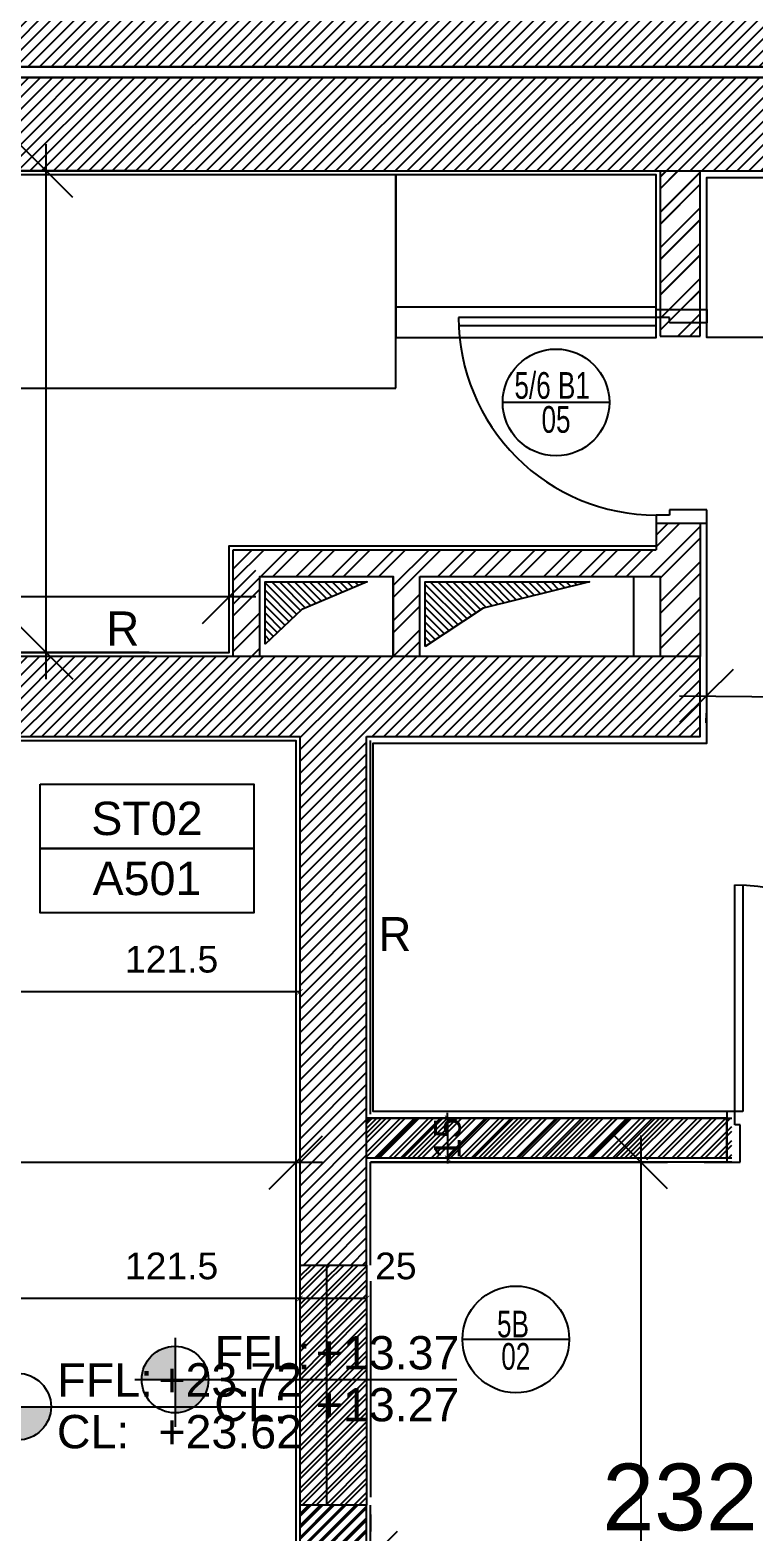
# Model space of a CAD drawing. Extents: x -0.9 to 45.6, y -8.7 to 61.5.
# Drawn here: x 31.43 to 34.15, y 17.05 to 22.68 of the extents above; entities that cross this region are included whole.
import ezdxf
from ezdxf.enums import TextEntityAlignment as Align

# ---------------------------------------------------------------- set-up
doc = ezdxf.new("R2010")
doc.units = 0
doc.header["$MEASUREMENT"] = 0
doc.header["$PDMODE"] = 35
doc.header["$PDSIZE"] = 0.3
doc.linetypes.add('AXIS_50$0$DASHDOT2', pattern=[0.5, 0.25, -0.125, 0, -0.125])
doc.linetypes.add('HIDDEN2', pattern=[0.1875, 0.125, -0.0625])
doc.layers.get('0').update_dxf_attribs({"linetype": 'CONTINUOUS'})
doc.layers.get('DEFPOINTS').update_dxf_attribs({"linetype": 'CONTINUOUS'})
for name, color, linetype in [('A-ANNO-DIM', 3, 'CONTINUOUS'), ('A-ANNO-DR-TAG', 7, 'CONTINUOUS'), ('A-ANNO-LEVL', 3, 'CONTINUOUS'), ('A-ANNO-STR-TAG', 7, 'CONTINUOUS'), ('A-AREAS', 6, 'CONTINUOUS'), ('A-closet', 252, 'CONTINUOUS'), ('a-dim', 3, 'CONTINUOUS'), ('A-DOORS', 1, 'CONTINUOUS'), ('A-HATCH-CONC', 8, 'CONTINUOUS'), ('A-HATCH-WALL', 8, 'CONTINUOUS'), ('a-kitchen', 95, 'CONTINUOUS'), ('A-PLASTER', 8, 'CONTINUOUS'), ('A-PORTE', 1, 'CONTINUOUS'), ('A-RADIATEUR HIDDEN', 4, 'HIDDEN2'), ('a-shaft', 251, 'CONTINUOUS'), ('A-TILES', 137, 'CONTINUOUS'), ('A-WALL', 4, 'CONTINUOUS'), ('AXIS_50$0$A-AXIS-50', 10, 'AXIS_50$0$DASHDOT2'), ('S-2ND-3RD-4-5-6TH$0$A-SHAFT 2-3-4-5-6', 8, 'CONTINUOUS'), ('S-2ND-3RD-4-5-6TH$0$A-STR 2-3-4-5-6', 2, 'CONTINUOUS')]:
    doc.layers.add(name, color=color, linetype=linetype)
doc.styles.add('A100-STEXT', font='arial.ttf', dxfattribs={"height": 0.25})
doc.styles.add('BLOCK', font='arial.ttf', dxfattribs={"width": 0.8, "height": 0.25})
doc.styles.add('STYLE1', font='arial.ttf')
doc.dimstyles.new('A100-DIM', dxfattribs={"dimtxt": 0.25, "dimasz": 0.2, "dimexe": 0.1, "dimexo": 0.3, "dimgap": 0.1, "dimtad": 1, "dimlfac": 100, "dimrnd": 0.5, "dimdsep": 46, "dimtxsty": 'A100-STEXT', "dimblk1": 'OBLIQUE', "dimblk2": 'OBLIQUE', "dimsah": 1, "dimcen": -0.05, "dimdle": 0.1, "dimclrd": 15, "dimclre": 15, "dimclrt": 256, "dimadec": 0, "dimazin": 0, "dimtfac": 0.28, "dimtix": 1, "dimtmove": 2, "dimatfit": 3, "dimldrblk": 'OBLIQUE', "dimfxl": 1, "dimtolj": 1, "dimarcsym": 0})
doc.dimstyles.new('A50-DIM', dxfattribs={"dimtxt": 0.1, "dimasz": 0.02, "dimexe": 0.05, "dimexo": 0.01, "dimgap": 0.05, "dimtad": 0, "dimdec": 1, "dimlfac": 100, "dimrnd": 0.5, "dimdsep": 46, "dimtxsty": 'STYLE1', "dimblk": 'ARCHTICK', "dimcen": 0.05, "dimdle": 1e-05, "dimse1": 1, "dimse2": 1, "dimclrd": 146, "dimclre": 256, "dimclrt": 256, "dimadec": 0, "dimazin": 0, "dimtfac": 1.4, "dimtdec": 1, "dimtix": 1, "dimtmove": 2, "dimatfit": 3, "dimldrblk": 'ARCHTICK', "dimfxl": 1, "dimtolj": 1, "dimarcsym": 0})
doc.dimstyles.new('dim-law', dxfattribs={"dimtxt": 0.25, "dimasz": 0.2, "dimexe": 0.1, "dimexo": 0.3, "dimgap": 0.1, "dimtad": 1, "dimlfac": 100, "dimdsep": 46, "dimtxsty": 'A100-STEXT', "dimblk1": 'OBLIQUE', "dimblk2": 'OBLIQUE', "dimsah": 1, "dimcen": -0.05, "dimdle": 0.1, "dimclrd": 15, "dimclre": 15, "dimclrt": 256, "dimadec": 0, "dimazin": 0, "dimtfac": 0.28, "dimtix": 1, "dimtmove": 2, "dimatfit": 3, "dimldrblk": 'OBLIQUE', "dimfxl": 0.1, "dimtolj": 1, "dimarcsym": 0})
pattern_1 = [(315, (9e-11, -5e-11), (0.014142136, 0.014142136), [])]
pattern_2 = [(45, (-320.71739, 136.79094), (-0.0265165043, 0.0265165043), []), (45, (-320.699712, 136.79094), (-0.0265165043, 0.0265165043), [])]
pattern_3 = [(45, (-320.71739, 136.79094), (-0.022097087, 0.022097087), [])]
pattern_4 = [(45, (-83.039656, -27.683513), (-0.026516504, 0.026516504), []), (45, (-83.021978, -27.683513), (-0.026516504, 0.026516504), [])]
pattern_5 = [(45, (-83.039656, -27.683513), (-0.026516504, 0.026516504), []), (45, (-83.021978, -27.683513), (-0.026516504, 0.026516504), [])]
pattern_6 = [(45, (-139.766827, -8.86163), (-0.022097087, 0.022097087), [])]

# ---------------------------------------------------------------- blocks, each defined once
blk = doc.blocks.new('P90E19D')
at = {"layer": 'A-PORTE'}
for p, q in [((0, 0), (0.05, 0)), ((0, -0.19), (0, 0)), ((0.05, 0), (0.05, -0.14)), ((0.9, 0), (0.85, 0)), ((0.85, 0), (0.85, -0.14)), ((0.9, -0.19), (0.9, 0)), ((0.03, -0.14), (0.03, -0.19)), ((0.05, -0.14), (0.03, -0.14)), ((0.85, -0.14), (0.87, -0.14)), ((0.87, -0.14), (0.87, -0.19)), ((0.03, -0.19), (0, -0.19)), ((0.06, -0.19), (0.02, -0.19)), ((0.03, -0.19), (0.03, -1.0399)), ((0.06, -1.0391), (0.06, -0.19)), ((0.87, -0.19), (0.9, -0.19))]:
    blk.add_line(p, q, dxfattribs=at)
blk.add_arc((0.02, -0.19), 0.85, 270.6741, 360, dxfattribs=at)
blk = doc.blocks.new('_ArchTick')
at = {"color": 0, "linetype": 'ByBlock', "const_width": 0.15}
blk.add_lwpolyline([(-0.5, -0.5), (0.5, 0.5)], dxfattribs=at)
blk = doc.blocks.new('*D372')
at = {"layer": 'A-ANNO-DIM', "color": 146, "lineweight": -2}
blk.add_line((32.6934, 17.9252), (32.4434, 17.9252), dxfattribs=at)
at = {"layer": 'DEFPOINTS', "color": 0}
for p in [(32.6934, 18.2501), (32.4434, 18.045), (32.4434, 17.9252)]:
    blk.add_point(p, dxfattribs=at)
at = {"layer": 'A-ANNO-DIM', "color": 146, "lineweight": -2, "xscale": 0.02, "yscale": 0.02, "zscale": 0.02, "rotation": 180}
blk.add_blockref('_ArchTick', (32.4434, 17.9252), dxfattribs=at)
at = {"layer": 'A-ANNO-DIM', "color": 146, "lineweight": -2, "xscale": 0.02, "yscale": 0.02, "zscale": 0.02}
blk.add_blockref('_ArchTick', (32.6934, 17.9252), dxfattribs=at)
at = {"layer": 'A-ANNO-DIM', "insert": (32.803, 18.0461), "char_height": 0.1, "attachment_point": 5, "style": 'STYLE1'}
blk.add_mtext('\\A1;25', dxfattribs=at)
blk = doc.blocks.new('DRTAG')
blk.add_line((0.004, 0), (-0.004, 0))
blk.add_circle((0, 0), 0.004)
at = {"color": 7, "style": 'BLOCK', "width": 0.7}
blk.add_attdef('D', text='', height=0.002, dxfattribs=at).set_placement((-0.00001, 0.00127), align=Align.MIDDLE_RIGHT)
blk.add_attdef('TP', text='', height=0.002, dxfattribs=at).set_placement((-0.00004, 0.00127), align=Align.MIDDLE_LEFT)
blk.add_attdef('D-NO', text='', height=0.002, dxfattribs=at).set_placement((0, -0.00127), align=Align.MIDDLE)
blk = doc.blocks.new('ST_TAG')
at = {"color": 7}
for points in [[(-0.008, 0.00482), (0.008, 0.00482), (0.008, 0), (-0.008, 0)], [(-0.008, 0), (0.008, 0), (0.008, -0.00482), (-0.008, -0.00482)]]:
    blk.add_lwpolyline(points, close=True, dxfattribs=at)
at = {"color": 7, "style": 'BLOCK'}
blk.add_attdef('ST', text='', height=0.0025, dxfattribs=at).set_placement((0, 0.00225), align=Align.MIDDLE)
blk.add_attdef('DWG', text='', height=0.0025, rotation=360, dxfattribs=at).set_placement((0, -0.00225), align=Align.MIDDLE)
blk = doc.blocks.new('P80E19D')
at = {"layer": 'A-PORTE'}
for p, q in [((0, -0.19), (0, 0)), ((0, 0), (0.05, 0)), ((0.05, 0), (0.05, -0.14)), ((0.75, 0), (0.75, -0.14)), ((0.8, 0), (0.75, 0)), ((0.8, -0.19), (0.8, 0)), ((0.05, -0.14), (0.03, -0.14)), ((0.03, -0.14), (0.03, -0.19)), ((0.75, -0.14), (0.77, -0.14)), ((0.77, -0.14), (0.77, -0.19)), ((0.03, -0.19), (0, -0.19)), ((0.06, -0.19), (0.02, -0.19)), ((0.03, -0.19), (0.03, -0.93)), ((0.06, -0.93), (0.06, -0.19)), ((0.77, -0.19), (0.8, -0.19))]:
    blk.add_line(p, q, dxfattribs=at)
blk.add_arc((0.03, -0.19), 0.74, 270, 0, dxfattribs=at)
blk = doc.blocks.new('*D425')
at = {"layer": 'A-ANNO-DIM', "color": 146, "lineweight": -2}
blk.add_line((32.4434, 19.0743), (31.2259, 19.0743), dxfattribs=at)
at = {"layer": 'DEFPOINTS', "color": 0}
for p in [(32.4434, 19.4093), (31.2259, 19.1911), (31.2259, 19.0743)]:
    blk.add_point(p, dxfattribs=at)
at = {"layer": 'A-ANNO-DIM', "color": 146, "lineweight": -2, "xscale": 0.02, "yscale": 0.02, "zscale": 0.02, "rotation": 180}
blk.add_blockref('_ArchTick', (31.2259, 19.0743), dxfattribs=at)
at = {"layer": 'A-ANNO-DIM', "color": 146, "lineweight": -2, "xscale": 0.02, "yscale": 0.02, "zscale": 0.02}
blk.add_blockref('_ArchTick', (32.4434, 19.0743), dxfattribs=at)
at = {"layer": 'A-ANNO-DIM', "insert": (31.9624, 19.1953), "char_height": 0.1, "attachment_point": 5, "style": 'STYLE1'}
blk.add_mtext('\\A1;121.5', dxfattribs=at)
blk = doc.blocks.new('*D426')
at = {"layer": 'A-ANNO-DIM', "color": 146, "lineweight": -2}
blk.add_line((32.4434, 17.9251), (31.2259, 17.9251), dxfattribs=at)
at = {"layer": 'DEFPOINTS', "color": 0}
for p in [(32.4434, 18.2601), (31.2259, 18.0418), (31.2259, 17.9251)]:
    blk.add_point(p, dxfattribs=at)
at = {"layer": 'A-ANNO-DIM', "color": 146, "lineweight": -2, "xscale": 0.02, "yscale": 0.02, "zscale": 0.02, "rotation": 180}
blk.add_blockref('_ArchTick', (31.2259, 17.9251), dxfattribs=at)
at = {"layer": 'A-ANNO-DIM', "color": 146, "lineweight": -2, "xscale": 0.02, "yscale": 0.02, "zscale": 0.02}
blk.add_blockref('_ArchTick', (32.4434, 17.9251), dxfattribs=at)
at = {"layer": 'A-ANNO-DIM', "insert": (31.9624, 18.0461), "char_height": 0.1, "attachment_point": 5, "style": 'STYLE1'}
blk.add_mtext('\\A1;121.5', dxfattribs=at)
blk = doc.blocks.new('*D446')
at = {"layer": 'A-ANNO-DIM', "color": 146, "lineweight": -2}
for p, q in [((32.9968, 18.6), (32.9968, 18.62)), ((32.9968, 18.6), (32.9968, 18.45)), ((32.9968, 18.45), (32.9968, 18.43))]:
    blk.add_line(p, q, dxfattribs=at)
at = {"layer": 'DEFPOINTS', "color": 0}
for p in [(32.6934, 18.6), (32.6934, 18.45), (32.9968, 18.45)]:
    blk.add_point(p, dxfattribs=at)
at = {"layer": 'A-ANNO-DIM', "color": 146, "lineweight": -2, "xscale": 0.02, "yscale": 0.02, "zscale": 0.02}
for p, rotation in [((32.9968, 18.6), 270), ((32.9968, 18.45), 90)]:
    blk.add_blockref('_ArchTick', p, dxfattribs=dict(at, rotation=rotation))
at = {"layer": 'A-ANNO-DIM', "insert": (32.9968, 18.525), "char_height": 0.1, "attachment_point": 5, "rotation": 90, "style": 'STYLE1'}
blk.add_mtext('\\A1;15', dxfattribs=at)
blk = doc.blocks.new('LVTAG_P')
for p, q in [((0, 0.00314), (0, -0.00353)), ((-0.00301, 0), (0.02113, 0))]:
    blk.add_line(p, q)
at = {"const_width": 0.0025}
for points in [[(0, 0.00125, 0.414214), (-0.00125, 0, 1)], [(0, -0.00125, 0.414214), (0.00125, 0, 1)]]:
    blk.add_lwpolyline(points, format="xyb", dxfattribs=at)
blk.add_circle((0, 0), 0.0025)
at = {"style": 'BLOCK'}
for s, p in [('FFL:', (0.00297, 0.00076)), ('CL:', (0.00294, -0.00312))]:
    blk.add_text(s, height=0.0025, dxfattribs=at).set_placement(p)
for p in [(0.01054, 0.00076), (0.01054, -0.00313)]:
    blk.add_attdef('+00.00', p, '', height=0.0025, dxfattribs=at)
blk = doc.blocks.new('_OBLIQUE')
at = {"color": 0, "linetype": 'ByBlock'}
blk.add_line((-0.5, -0.5), (0.5, 0.5), dxfattribs=at)
blk = doc.blocks.new('*D434')
at = {"layer": 'a-dim', "color": 15, "lineweight": -2}
for p, q in [((27.7834, 18.7325), (27.7834, 18.3343)), ((32.4284, 18.7325), (32.4284, 18.3343)), ((32.5284, 18.4343), (27.6834, 18.4343))]:
    blk.add_line(p, q, dxfattribs=at)
at = {"layer": 'DEFPOINTS', "color": 0}
for p in [(27.7834, 19.0325), (32.4284, 19.0325), (27.7834, 18.4343)]:
    blk.add_point(p, dxfattribs=at)
at = {"layer": 'a-dim', "color": 15, "lineweight": -2, "xscale": 0.2, "yscale": 0.2, "zscale": 0.2}
for p, rotation in [((27.7834, 18.4343), 180.0000022522661), ((32.4284, 18.4343), 2.252266053659469e-06)]:
    blk.add_blockref('_OBLIQUE', p, dxfattribs=dict(at, rotation=rotation))
at = {"layer": 'a-dim', "insert": (30.1059, 18.6619), "char_height": 0.25, "attachment_point": 5, "rotation": 0, "style": 'A100-STEXT'}
blk.add_mtext('\\A1;464.5', dxfattribs=at)
blk = doc.blocks.new('*D437')
at = {"layer": 'a-dim', "color": 15, "lineweight": -2}
for p, q in [((27.7834, 18.7325), (27.7834, 18.3343)), ((32.4284, 18.7325), (32.4284, 18.3343)), ((32.5284, 18.4343), (27.6834, 18.4343))]:
    blk.add_line(p, q, dxfattribs=at)
at = {"layer": 'DEFPOINTS', "color": 0}
for p in [(27.7834, 19.0325), (32.4284, 19.0325), (27.7834, 18.4343)]:
    blk.add_point(p, dxfattribs=at)
at = {"layer": 'a-dim', "color": 15, "lineweight": -2, "xscale": 0.2, "yscale": 0.2, "zscale": 0.2}
for p, rotation in [((27.7834, 18.4343), 180.0000022522661), ((32.4284, 18.4343), 2.252266053659469e-06)]:
    blk.add_blockref('_OBLIQUE', p, dxfattribs=dict(at, rotation=rotation))
at = {"layer": 'a-dim', "insert": (30.1059, 18.6619), "char_height": 0.25, "attachment_point": 5, "rotation": 0, "style": 'A100-STEXT'}
blk.add_mtext('\\A1;464.5', dxfattribs=at)
blk = doc.blocks.new('*D459')
at = {"layer": 'a-dim', "color": 15, "lineweight": -2}
for p, q in [((33.8664, 20.1826), (39.0514, 20.1384)), ((33.9658, 20.1175), (33.9655, 20.0818)), ((38.9508, 20.075), (38.9505, 20.0393))]:
    blk.add_line(p, q, dxfattribs=at)
at = {"layer": 'DEFPOINTS', "color": 0}
for p in [(33.9684, 20.4175), (38.9534, 20.375), (38.9514, 20.1393)]:
    blk.add_point(p, dxfattribs=at)
at = {"layer": 'a-dim', "color": 15, "lineweight": -2, "xscale": 0.2, "yscale": 0.2, "zscale": 0.2}
for p, rotation in [((33.9664, 20.1818), 179.5115322715664), ((38.9514, 20.1393), 359.5115322715665)]:
    blk.add_blockref('_OBLIQUE', p, dxfattribs=dict(at, rotation=rotation))
at = {"layer": 'a-dim', "insert": (36.4608, 20.3882), "char_height": 0.25, "attachment_point": 5, "rotation": 359.5115, "style": 'A100-STEXT'}
blk.add_mtext('\\A1;498.52', dxfattribs=at)
blk = doc.blocks.new('*D460')
at = {"layer": 'a-dim', "color": 15, "lineweight": -2}
for p, q in [((33.7211, 18.535), (33.7211, 12.185)), ((33.0084, 18.435), (33.8211, 18.435)), ((33.0084, 12.285), (33.8211, 12.285))]:
    blk.add_line(p, q, dxfattribs=at)
at = {"layer": 'DEFPOINTS', "color": 0}
for p in [(32.7084, 18.435), (32.7084, 12.285), (33.7211, 12.285)]:
    blk.add_point(p, dxfattribs=at)
at = {"layer": 'a-dim', "color": 15, "lineweight": -2, "xscale": 0.2, "yscale": 0.2, "zscale": 0.2}
for p, rotation in [((33.7211, 18.435), 90), ((33.7211, 12.285), 270)]:
    blk.add_blockref('_OBLIQUE', p, dxfattribs=dict(at, rotation=rotation))
at = {"layer": 'a-dim', "insert": (33.4934, 15.36), "char_height": 0.25, "attachment_point": 5, "rotation": 90, "style": 'A100-STEXT'}
blk.add_mtext('\\A1;615', dxfattribs=at)
blk = doc.blocks.new('*D461')
at = {"layer": 'a-dim', "color": 15, "lineweight": -2}
for p, q in [((32.7084, 17.115), (32.7084, 17.0515)), ((35.0284, 17.115), (35.0284, 17.0515)), ((35.1284, 16.9515), (32.6084, 16.9515))]:
    blk.add_line(p, q, dxfattribs=at)
at = {"layer": 'DEFPOINTS', "color": 0}
for p in [(32.7084, 16.9515), (32.7084, 16.815), (35.0284, 16.815)]:
    blk.add_point(p, dxfattribs=at)
at = {"layer": 'a-dim', "color": 15, "lineweight": -2, "xscale": 0.2, "yscale": 0.2, "zscale": 0.2}
for p, rotation in [((32.7084, 16.9515), 179.9999999989713), ((35.0284, 16.9515), 359.9999999989714)]:
    blk.add_blockref('_OBLIQUE', p, dxfattribs=dict(at, rotation=rotation))
at = {"layer": 'a-dim', "insert": (33.8684, 17.1793), "char_height": 0.25, "attachment_point": 5, "rotation": 360, "style": 'A100-STEXT'}
blk.add_mtext('\\A1;232', dxfattribs=at)
blk = doc.blocks.new('*D462')
at = {"layer": 'a-dim', "color": 15, "lineweight": -2}
for p, q in [((32.2784, 20.5532), (28.5384, 20.5532)), ((28.6384, 20.445), (28.6384, 20.4532)), ((32.1784, 20.445), (32.1784, 20.4532))]:
    blk.add_line(p, q, dxfattribs=at)
at = {"layer": 'DEFPOINTS', "color": 0}
for p in [(28.6384, 20.745), (32.1784, 20.745), (28.6384, 20.5532)]:
    blk.add_point(p, dxfattribs=at)
at = {"layer": 'a-dim', "color": 15, "lineweight": -2, "xscale": 0.2, "yscale": 0.2, "zscale": 0.2}
for p, rotation in [((28.6384, 20.5532), 179.9999999978344), ((32.1784, 20.5532), 359.9999999978344)]:
    blk.add_blockref('_OBLIQUE', p, dxfattribs=dict(at, rotation=rotation))
at = {"layer": 'a-dim', "insert": (30.4084, 20.7809), "char_height": 0.25, "attachment_point": 5, "rotation": 360, "style": 'A100-STEXT'}
blk.add_mtext('\\A1;354', dxfattribs=at)
blk = doc.blocks.new('*D463')
at = {"layer": 'a-dim', "color": 15, "lineweight": -2}
for p, q in [((31.4925, 20.245), (31.4925, 22.25)), ((31.8784, 22.15), (31.3925, 22.15)), ((31.8784, 20.345), (31.3925, 20.345))]:
    blk.add_line(p, q, dxfattribs=at)
at = {"layer": 'DEFPOINTS', "color": 0}
for p in [(31.4925, 22.15), (32.1784, 22.15), (32.1784, 20.345)]:
    blk.add_point(p, dxfattribs=at)
at = {"layer": 'a-dim', "color": 15, "lineweight": -2, "xscale": 0.2, "yscale": 0.2, "zscale": 0.2}
for p, rotation in [((31.4925, 22.15), 90), ((31.4925, 20.345), 270)]:
    blk.add_blockref('_OBLIQUE', p, dxfattribs=dict(at, rotation=rotation))
at = {"layer": 'a-dim', "insert": (31.2649, 21.2475), "char_height": 0.25, "attachment_point": 5, "rotation": 90, "style": 'A100-STEXT'}
blk.add_mtext('\\A1;180.5', dxfattribs=at)

msp = doc.modelspace()

# ---------------------------------------------------------------- hatches: boundary and pattern name
at = {"layer": 'A-HATCH-CONC'}
h = msp.add_hatch(dxfattribs=at)
h.set_pattern_fill('ANSI31', color=256, scale=0.25, style=0)
h.paths.add_polyline_path([(41.83837, 22.94), (26.70837, 22.94), (26.70837, 22.61), (28.46837, 22.61), (28.46837, 22.54), (41.83837, 22.54)])
h = msp.add_hatch(dxfattribs=at)
h.set_pattern_fill('ANSI31', color=256, scale=0.25, style=0)
h.paths.add_polyline_path([(41.83837, 22.94), (26.70837, 22.94), (26.70837, 22.61), (28.46837, 22.61), (28.46837, 22.54), (41.83837, 22.54)])
h = msp.add_hatch(dxfattribs=at)
h.set_pattern_fill('ANSI31', color=256, scale=0.25, style=0)
h.paths.add_polyline_path([(41.83837, 22.5), (28.46837, 22.5), (28.46837, 22.15), (41.83837, 22.15)])
h = msp.add_hatch(dxfattribs=at)
h.set_pattern_fill('ANSI31', color=256, scale=0.25, style=0)
h.paths.add_polyline_path([(41.83837, 22.5), (28.46837, 22.5), (28.46837, 22.15), (41.83837, 22.15)])
h = msp.add_hatch(dxfattribs=at)
h.set_pattern_fill('ANSI31', color=256, scale=0.25, style=0)
h.paths.add_polyline_path([(33.94337, 20.33), (33.69337, 20.33), (33.69337, 20.33), (32.89337, 20.33), (32.79337, 20.33), (32.79337, 20.33), (32.29337, 20.33), (28.46837, 20.33), (28.46837, 20.15658), (33.94337, 20.15658)])
h = msp.add_hatch(dxfattribs=at)
h.set_pattern_fill('ANSI31', color=256, scale=0.25, angle=-720, style=0)
h.set_pattern_definition(pattern_6)
h.paths.add_polyline_path([(32.39337, 16.85), (32.39337, 16.65), (32.69337, 16.65), (32.69337, 17.15), (32.44337, 17.15), (32.44337, 17.05), (32.44337, 16.85)])
h.paths.add_polyline_path([(31.34337, 16.65), (31.34337, 17.05), (27.76837, 17.05), (27.76837, 20.15658), (27.36837, 20.15658), (27.36837, 3.57), (27.76837, 3.57), (27.76837, 12.85), (29.61837, 12.85), (29.91837, 12.85), (29.91837, 13.5), (29.66837, 13.5), (29.66837, 13.1), (29.36837, 13.1), (29.36837, 13.15), (27.76837, 13.15), (27.76837, 16.65), (29.36837, 16.65), (29.36837, 16.7), (29.66837, 16.7), (29.66837, 16.3), (29.91837, 16.3), (29.91837, 16.65)])
h = msp.add_hatch(dxfattribs=at)
h.set_pattern_fill('ANSI31', color=256, scale=0.25, angle=-720, style=0)
h.set_pattern_definition(pattern_6)
h.paths.add_polyline_path([(32.39337, 16.85), (32.39337, 16.65), (32.69337, 16.65), (32.69337, 17.15), (32.44337, 17.15), (32.44337, 17.05), (32.44337, 16.85)])
h.paths.add_polyline_path([(31.34337, 16.65), (31.34337, 17.05), (27.76837, 17.05), (27.76837, 20.15658), (27.36837, 20.15658), (27.36837, 3.57), (27.76837, 3.57), (27.76837, 12.85), (29.61837, 12.85), (29.91837, 12.85), (29.91837, 13.5), (29.66837, 13.5), (29.66837, 13.1), (29.36837, 13.1), (29.36837, 13.15), (27.76837, 13.15), (27.76837, 16.65), (29.36837, 16.65), (29.36837, 16.7), (29.66837, 16.7), (29.66837, 16.3), (29.91837, 16.3), (29.91837, 16.65)])
h = msp.add_hatch(dxfattribs=at)
h.set_pattern_fill('ANSI31', color=256, scale=0.25, style=0)
h.paths.add_polyline_path([(32.69337, 20.03), (33.94337, 20.03), (33.94337, 20.15658), (28.46837, 20.15658), (28.46837, 20.03), (32.44337, 20.03), (32.44337, 18.05), (32.69337, 18.05)])
h = msp.add_hatch(dxfattribs=at)
h.set_pattern_fill('ANSI31', color=256, scale=0.25, style=0)
h.paths.add_polyline_path([(32.69337, 20.03), (33.94337, 20.03), (33.94337, 20.15658), (28.46837, 20.15658), (28.46837, 20.03), (32.44337, 20.03), (32.44337, 18.05), (32.69337, 18.05)])
h = msp.add_hatch(dxfattribs=at)
h.set_pattern_fill('ANSI31', color=256, scale=0.25, style=0)
h.paths.add_polyline_path([(32.69337, 20.03), (33.94337, 20.03), (33.94337, 20.15658), (28.46837, 20.15658), (28.46837, 20.03), (32.44337, 20.03), (32.44337, 18.05), (32.69337, 18.05)])
h = msp.add_hatch(dxfattribs=at)
h.set_pattern_fill('ANSI31', color=256, scale=0.25, style=0)
h.paths.add_polyline_path([(32.69337, 20.03), (33.94337, 20.03), (33.94337, 20.15658), (28.46837, 20.15658), (28.46837, 20.03), (32.44337, 20.03), (32.44337, 18.05), (32.69337, 18.05)])
h = msp.add_hatch(dxfattribs=at)
h.set_pattern_fill('ANSI31', color=256, scale=0.25, style=0)
h.paths.add_polyline_path([(32.69337, 20.03), (33.94337, 20.03), (33.94337, 20.15658), (28.46837, 20.15658), (28.46837, 20.03), (32.44337, 20.03), (32.44337, 18.05), (32.69337, 18.05)])
h = msp.add_hatch(dxfattribs=at)
h.set_pattern_fill('ANSI31', color=256, scale=0.25, style=0)
h.set_pattern_definition(pattern_3)
h.paths.add_polyline_path([(32.44337, 16.85), (32.39337, 16.85), (32.39337, 16.65), (32.69337, 16.65), (32.69337, 17.15), (32.44337, 17.15), (32.44337, 17.05)])
h = msp.add_hatch(dxfattribs=at)
h.set_pattern_fill('ANSI31', color=256, scale=0.25, style=0)
h.set_pattern_definition(pattern_3)
h.paths.add_polyline_path([(32.44337, 16.85), (32.39337, 16.85), (32.39337, 16.65), (32.69337, 16.65), (32.69337, 17.15), (32.44337, 17.15), (32.44337, 17.05)])
at = {"layer": 'A-HATCH-WALL'}
h = msp.add_hatch(dxfattribs=at)
h.set_pattern_fill('ANSI32', color=256, scale=0.25, style=0)
h.set_pattern_definition([(45, (-4e-09, 0.000785), (-0.06629126, 0.06629126), []), (45, (0.04419, 0.000785), (-0.06629126, 0.06629126), [])])
h.paths.add_polyline_path([(33.94337, 22.15078), (33.79337, 22.15078), (33.79337, 21.53078), (33.94337, 21.53078)])
h = msp.add_hatch(dxfattribs=at)
h.set_pattern_fill('ANSI32', color=256, scale=0.25, style=0)
h.paths.add_polyline_path([(33.79337, 21.63), (33.94337, 21.63), (33.94337, 22.15), (33.79337, 22.15)])
h = msp.add_hatch(dxfattribs=at)
h.set_pattern_fill('ANSI32', color=256, scale=0.1, style=0)
h.set_pattern_definition(pattern_2)
h.paths.add_polyline_path([(32.69794, 18.6), (32.69337, 18.59543), (32.69337, 18.45), (33.94337, 18.45), (33.94337, 18.45), (34.06278, 18.45), (34.06278, 18.6)])
h = msp.add_hatch(dxfattribs=at)
h.set_pattern_fill('ANSI32', color=256, scale=0.1, style=0)
h.set_pattern_definition(pattern_2)
h.paths.add_polyline_path([(32.69794, 18.6), (32.69337, 18.59543), (32.69337, 18.45), (33.94337, 18.45), (33.94337, 18.45), (34.06278, 18.45), (34.06278, 18.6)])
h = msp.add_hatch(dxfattribs=at)
h.set_pattern_fill('ANSI32', color=256, scale=0.1, style=0)
h.set_pattern_definition(pattern_4)
h.paths.add_polyline_path([(32.44337, 17.15), (32.54337, 17.15), (32.54337, 18.05), (32.44337, 18.05)])
h = msp.add_hatch(dxfattribs=at)
h.set_pattern_fill('ANSI32', color=256, scale=0.1, style=0)
h.set_pattern_definition(pattern_4)
h.paths.add_polyline_path([(32.44337, 17.15), (32.54337, 17.15), (32.54337, 18.05), (32.44337, 18.05)])
h = msp.add_hatch(dxfattribs=at)
h.set_pattern_fill('ANSI32', color=256, scale=0.1, style=0)
h.set_pattern_definition(pattern_5)
h.paths.add_polyline_path([(32.69337, 18.05), (32.54337, 18.05), (32.54337, 17.15), (32.69337, 17.15)])
h = msp.add_hatch(dxfattribs=at)
h.set_pattern_fill('ANSI32', color=256, scale=0.1, style=0)
h.set_pattern_definition(pattern_5)
h.paths.add_polyline_path([(32.69337, 18.05), (32.54337, 18.05), (32.54337, 17.15), (32.69337, 17.15)])
at = {"layer": 'a-shaft'}
h = msp.add_hatch(dxfattribs=at)
h.set_pattern_fill('_USER', color=256, scale=0.02, angle=315, style=0, pattern_type=0)
h.set_pattern_definition(pattern_1)
h.paths.add_polyline_path([(32.69534, 20.61), (32.31337, 20.61), (32.31337, 20.37632), (32.45094, 20.50595)])
h = msp.add_hatch(dxfattribs=at)
h.set_pattern_fill('_USER', color=256, scale=0.02, angle=315, style=0, pattern_type=0)
h.set_pattern_definition(pattern_1)
h.paths.add_polyline_path([(33.52885, 20.61), (32.91337, 20.61), (32.91337, 20.3673), (33.13076, 20.51175)])

# ---------------------------------------------------------------- linework, layer by layer
at = {"layer": 'A-AREAS'}
msp.add_line((28.39837, 22.5), (41.90837, 22.5), dxfattribs=at)
msp.add_lwpolyline([(41.90837, 22.91), (41.90837, 22.54), (26.63837, 22.54), (26.63837, 23.51)], dxfattribs=at)
at = {"layer": 'A-closet'}
for points in [[(32.80337, 21.525), (33.77837, 21.525), (33.77837, 22.135), (32.80337, 22.135)], [(32.80337, 21.64029), (33.77837, 21.64029), (33.77837, 22.135), (32.80337, 22.135)]]:
    msp.add_lwpolyline(points, close=True, dxfattribs=at)
at = {"layer": 'A-HATCH-CONC'}
for p, q in [((32.44337, 17.10799), (32.48538, 17.15)), ((32.44337, 17.0638), (32.52957, 17.15)), ((32.44337, 17.10799), (32.48538, 17.15)), ((32.44337, 17.0638), (32.52957, 17.15)), ((32.44337, 17.10799), (32.48538, 17.15)), ((32.44337, 17.0638), (32.52957, 17.15)), ((32.25054, 16.65), (32.69337, 17.09282))]:
    msp.add_line(p, q, dxfattribs=at)
at = {"layer": 'A-HATCH-WALL'}
for p, q in [((33.77837, 20.78528), (33.82309, 20.83)), ((33.77837, 20.74109), (33.86728, 20.83)), ((33.75567, 20.63), (33.94337, 20.8177)), ((33.79337, 20.6235), (33.94337, 20.7735)), ((32.19337, 20.65869), (32.26468, 20.73)), ((32.19337, 20.61449), (32.30887, 20.73)), ((32.29726, 20.63), (32.39726, 20.73)), ((32.34146, 20.63), (32.44146, 20.73)), ((32.42984, 20.63), (32.52984, 20.73)), ((32.47404, 20.63), (32.57404, 20.73)), ((32.56243, 20.63), (32.66243, 20.73)), ((32.60662, 20.63), (32.70662, 20.73)), ((32.69501, 20.63), (32.79501, 20.73)), ((32.7392, 20.63), (32.8392, 20.73)), ((32.79337, 20.59578), (32.92759, 20.73)), ((32.79337, 20.55158), (32.97179, 20.73)), ((32.96017, 20.63), (33.06017, 20.73)), ((33.00437, 20.63), (33.10437, 20.73)), ((33.09276, 20.63), (33.19276, 20.73)), ((33.13695, 20.63), (33.23695, 20.73)), ((33.22534, 20.63), (33.32534, 20.73)), ((33.26953, 20.63), (33.36953, 20.73)), ((33.35792, 20.63), (33.45792, 20.73)), ((33.40212, 20.63), (33.50212, 20.73)), ((33.4905, 20.63), (33.5905, 20.73)), ((33.5347, 20.63), (33.6347, 20.73)), ((33.62309, 20.63), (33.72309, 20.73)), ((33.66728, 20.63), (33.76728, 20.73)), ((33.79337, 20.53512), (33.94337, 20.68512)), ((32.19337, 20.52611), (32.29337, 20.62611)), ((33.79337, 20.49092), (33.94337, 20.64092)), ((32.19337, 20.48191), (32.29337, 20.58191)), ((32.79337, 20.46319), (32.89337, 20.56319)), ((33.79337, 20.40253), (33.94337, 20.55253)), ((32.19337, 20.39352), (32.29337, 20.49352)), ((32.79337, 20.419), (32.89337, 20.519)), ((33.79337, 20.35834), (33.94337, 20.50834)), ((32.19337, 20.34933), (32.29337, 20.44933)), ((32.79337, 20.33061), (32.89337, 20.43061)), ((32.83695, 20.33), (32.89337, 20.38642)), ((33.85342, 20.33), (33.94337, 20.41995)), ((33.89761, 20.33), (33.94337, 20.37576)), ((32.26243, 20.33), (32.29337, 20.36094)), ((32.69337, 18.45589), (32.83747, 18.6)), ((32.69337, 18.58848), (32.70489, 18.6)), ((32.69337, 18.54428), (32.74909, 18.6)), ((32.69337, 18.59543), (32.69794, 18.6)), ((32.69337, 18.59543), (32.69794, 18.6)), ((32.73167, 18.45), (32.88167, 18.6)), ((32.82006, 18.45), (32.97006, 18.6)), ((32.86425, 18.45), (33.01425, 18.6)), ((32.95264, 18.45), (33.10264, 18.6)), ((32.99683, 18.45), (33.14683, 18.6)), ((33.08522, 18.45), (33.23522, 18.6)), ((33.12942, 18.45), (33.27942, 18.6)), ((33.2178, 18.45), (33.3678, 18.6)), ((33.262, 18.45), (33.412, 18.6)), ((33.35039, 18.45), (33.50039, 18.6)), ((33.39458, 18.45), (33.54458, 18.6)), ((33.48297, 18.45), (33.63297, 18.6)), ((33.52716, 18.45), (33.67716, 18.6)), ((33.61555, 18.45), (33.76555, 18.6)), ((33.65975, 18.45), (33.80975, 18.6)), ((33.74337, 18.44523), (33.89813, 18.6))]:
    msp.add_line(p, q, dxfattribs=at)
at = {"layer": 'a-kitchen'}
for points in [[(32.80337, 21.335), (32.80337, 22.135), (30.90337, 22.135), (30.90337, 21.335)], [(32.80337, 21.335), (32.80337, 22.135), (30.90337, 22.135), (30.90337, 21.335)], [(38.95337, 21.525), (33.96837, 21.525), (33.96837, 22.125), (38.95337, 22.125)]]:
    msp.add_lwpolyline(points, close=True, dxfattribs=at)
at = {"layer": 'A-PLASTER'}
for p, q in [((32.70837, 18.615), (32.70837, 20.015)), ((32.70837, 18.615), (32.70837, 20.015)), ((32.70837, 18.05), (32.70837, 18.435)), ((32.70837, 18.05), (32.70837, 18.435)), ((32.70837, 18.435), (33.72837, 18.435)), ((34.06278, 18.435), (32.70837, 18.435)), ((32.70837, 18.05), (32.70837, 18.435)), ((32.70837, 18.435), (33.72837, 18.435)), ((34.06278, 18.435), (32.70837, 18.435)), ((33.95837, 18.435), (34.04337, 18.435)), ((32.70837, 16.345), (32.70837, 17.15))]:
    msp.add_line(p, q, dxfattribs=at)
for points in [[(33.77837, 21.64529), (33.77837, 22.135), (30.90337, 22.135), (30.90337, 21.135), (28.63837, 21.135)], [(33.96837, 21.53), (33.96837, 22.125), (38.95337, 22.125), (38.95337, 22.08)], [(33.96837, 21.63), (33.96837, 22.125), (38.95337, 22.125), (38.95337, 22.08)], [(34.04337, 18.625), (32.71837, 18.625), (32.71837, 20.005), (33.96837, 20.005), (33.96837, 20.83)], [(28.62337, 20.4), (28.63837, 20.4), (28.63837, 20.345), (32.17837, 20.345), (32.17837, 20.745), (33.77837, 20.745)], [(28.39837, 20.03), (28.39837, 20.015), (32.42837, 20.015), (32.42837, 18.05)], [(28.39837, 20.03), (28.39837, 20.015), (32.42837, 20.015), (32.42837, 18.05)], [(28.39837, 20.03), (28.39837, 20.015), (32.42837, 20.015), (32.42837, 16.865)], [(28.39837, 20.03), (28.39837, 20.015), (32.42837, 20.015), (32.42837, 18.05)], [(28.39837, 20.03), (28.39837, 20.015), (32.42837, 20.015), (32.42837, 16.865)], [(32.70837, 16.2), (32.70837, 17.15)], [(32.70837, 16.2), (32.70837, 17.15)]]:
    msp.add_lwpolyline(points, dxfattribs=at)
at = {"layer": 'a-shaft'}
for points in [[(32.31337, 20.37632), (32.31337, 20.61), (32.69534, 20.61), (32.45094, 20.50595)], [(32.91337, 20.3673), (32.91337, 20.61), (33.52885, 20.61), (33.13076, 20.51175)]]:
    msp.add_lwpolyline(points, close=True, dxfattribs=at)
at = {"layer": 'A-TILES'}
for p, q in [((32.42837, 18), (32.42837, 17.2)), ((32.42837, 18), (32.42837, 17.2)), ((32.70837, 17.99), (32.70837, 17.18)), ((32.70837, 17.99), (32.70837, 17.18))]:
    msp.add_line(p, q, dxfattribs=at)
at = {"layer": 'A-WALL', "ltscale": 4}
for p, q in [((33.79337, 22.15), (33.79337, 21.53)), ((33.79337, 22.15), (33.79337, 21.63)), ((33.94337, 21.53), (33.94337, 22.15)), ((33.94337, 21.63), (33.94337, 22.15)), ((33.79337, 21.63), (33.94337, 21.63)), ((33.79337, 21.53), (33.94337, 21.53)), ((33.77837, 20.83), (33.77837, 20.73)), ((33.94337, 20.83), (33.94337, 20.73)), ((32.19337, 20.33), (32.19337, 20.73)), ((32.19337, 20.73), (33.77837, 20.73)), ((33.94337, 20.73), (33.94337, 20.33)), ((32.79337, 20.33), (32.79337, 20.63)), ((32.89337, 20.33), (32.89337, 20.63))]:
    msp.add_line(p, q, dxfattribs=at)
at = {"layer": 'A-WALL'}
for p, q in [((34.04337, 18.6), (32.69337, 18.6)), ((32.69337, 18.6), (34.06278, 18.6)), ((32.69337, 18.6), (34.06278, 18.6)), ((32.69337, 18.6), (34.06278, 18.6)), ((32.69337, 18.6), (34.06278, 18.6)), ((34.04337, 18.45), (34.04337, 18.6)), ((33.74337, 18.45), (32.69337, 18.45)), ((33.74337, 18.45), (32.69337, 18.45)), ((34.06278, 18.45), (32.69337, 18.45)), ((33.74337, 18.45), (32.69337, 18.45)), ((34.06278, 18.45), (32.69337, 18.45)), ((34.04337, 18.45), (33.94337, 18.45)), ((32.44337, 18.05), (32.44337, 17.15)), ((32.44337, 18.05), (32.44337, 17.15)), ((32.54337, 18.05), (32.54337, 17.15)), ((32.54337, 18.05), (32.54337, 17.15)), ((32.69337, 18.05), (32.69337, 17.15)), ((32.69337, 18.05), (32.69337, 17.15))]:
    msp.add_line(p, q, dxfattribs=at)
at = {"layer": 'A-WALL', "ltscale": 4}
for points in [[(32.29337, 20.33), (32.29337, 20.63), (32.79337, 20.63)], [(32.89337, 20.63), (33.79337, 20.63), (33.79337, 20.33)]]:
    msp.add_lwpolyline(points, dxfattribs=at)
at = {"layer": 'A-WALL'}
msp.add_lwpolyline([(33.94337, 18.6), (32.69337, 18.6)], dxfattribs=at)
at = {"layer": 'AXIS_50$0$A-AXIS-50'}
for p, q in [((26.31584, 22.54), (44.41184, 22.54)), ((26.31584, 22.5), (44.41184, 22.5))]:
    msp.add_line(p, q, dxfattribs=at)
at = {"layer": 'S-2ND-3RD-4-5-6TH$0$A-SHAFT 2-3-4-5-6'}
for points in [[(32.29337, 20.63), (32.79337, 20.63), (32.79337, 20.33), (32.29337, 20.33)], [(32.89337, 20.63), (33.69337, 20.63), (33.69337, 20.33), (32.89337, 20.33)]]:
    msp.add_lwpolyline(points, close=True, dxfattribs=at)
at = {"layer": 'S-2ND-3RD-4-5-6TH$0$A-STR 2-3-4-5-6'}
for p, q in [((32.44337, 18.05), (32.69337, 18.05)), ((32.44337, 18.05), (32.69337, 18.05)), ((32.69337, 17.15), (32.44337, 17.15)), ((32.44337, 17.15), (32.44337, 16.85)), ((32.69337, 17.15), (32.44337, 17.15)), ((32.44337, 17.15), (32.44337, 16.85))]:
    msp.add_line(p, q, dxfattribs=at)
for points in [[(41.83837, 22.94), (26.70837, 22.94), (26.70837, 22.61), (28.46837, 22.61), (28.46837, 22.54), (41.83837, 22.54)], [(41.83837, 22.94), (26.70837, 22.94), (26.70837, 22.61), (28.46837, 22.61), (28.46837, 22.54), (41.83837, 22.54)], [(28.46837, 22.15), (41.83837, 22.15), (41.83837, 22.5), (28.46837, 22.5)], [(28.46837, 22.15), (41.83837, 22.15), (41.83837, 22.5), (28.46837, 22.5)]]:
    msp.add_lwpolyline(points, close=True, dxfattribs=at)
for points in [[(32.69337, 20.03), (33.94337, 20.03), (33.94337, 20.33), (28.46837, 20.33), (28.46837, 20.03), (32.44337, 20.03), (32.44337, 18.05), (32.69337, 18.05), (32.69337, 20.03)], [(32.69337, 20.03), (33.94337, 20.03), (33.94337, 20.33), (28.46837, 20.33), (28.46837, 20.03), (32.44337, 20.03), (32.44337, 18.05), (32.69337, 18.05), (32.69337, 20.03)], [(32.69337, 20.03), (33.94337, 20.03), (33.94337, 20.33), (28.46837, 20.33), (28.46837, 20.03), (32.44337, 20.03), (32.44337, 18.05), (32.69337, 18.05), (32.69337, 20.03)], [(32.39337, 16.65), (32.69337, 16.65), (32.69337, 17.15), (32.44337, 17.15), (32.44337, 17.05)], [(32.39337, 16.65), (32.69337, 16.65), (32.69337, 17.15), (32.44337, 17.15), (32.44337, 17.05)]]:
    msp.add_lwpolyline(points, dxfattribs=at)

# ---------------------------------------------------------------- block references
at = {"layer": 'A-ANNO-DR-TAG'}
ref = msp.add_blockref('DRTAG', (33.40341, 21.28213), dxfattribs=dict(at, xscale=49.99999999999999, yscale=50, zscale=50))
ref.add_attrib('D', '5/6 B1', dxfattribs={"layer": '0', "color": 7, "height": 0.1, "style": 'BLOCK', "width": 0.7}).set_placement((33.53018, 21.34583), align=Align.MIDDLE_RIGHT)
ref.add_attrib('D-NO', '05', dxfattribs={"layer": '0', "color": 7, "height": 0.1, "style": 'BLOCK', "width": 0.7}).set_placement((33.40341, 21.21843), align=Align.MIDDLE)
ref = msp.add_blockref('DRTAG', (33.2526, 17.7715), dxfattribs=dict(at, xscale=49.99999999999999, yscale=50, zscale=50))
ref.add_attrib('D', '5B', dxfattribs={"layer": '0', "color": 7, "height": 0.1, "style": 'BLOCK', "width": 0.7}).set_placement((33.30187, 17.82919), align=Align.MIDDLE_RIGHT)
ref.add_attrib('D-NO', '02', dxfattribs={"layer": '0', "color": 7, "height": 0.1, "style": 'BLOCK', "width": 0.7}).set_placement((33.2526, 17.7078), align=Align.MIDDLE)
at = {"layer": 'A-ANNO-LEVL'}
ref = msp.add_blockref('LVTAG_P', (31.97541, 17.62094), dxfattribs=dict(at, xscale=49.99999999999996, yscale=50, zscale=50))
ref.add_attrib('+00.00', '+13.37', (32.50254, 17.65888), dxfattribs={"layer": '0', "height": 0.125, "rotation": 360, "style": 'BLOCK'})
ref.add_attrib('+00.00', '+13.27', (32.50254, 17.4645), dxfattribs={"layer": '0', "height": 0.125, "rotation": 360, "style": 'BLOCK'})
ref = msp.add_blockref('LVTAG_P', (31.97541, 17.62094), dxfattribs=dict(at, xscale=49.99999999999996, yscale=50, zscale=50))
ref.add_attrib('+00.00', '+13.37', (32.50254, 17.65888), dxfattribs={"layer": '0', "height": 0.125, "rotation": 360, "style": 'BLOCK'})
ref.add_attrib('+00.00', '+13.27', (32.50254, 17.4645), dxfattribs={"layer": '0', "height": 0.125, "rotation": 360, "style": 'BLOCK'})
ref = msp.add_blockref('LVTAG_P', (31.3855, 17.51939), dxfattribs=dict(at, xscale=49.99999999999999, yscale=50, zscale=50, rotation=359.9999999999999))
ref.add_attrib('+00.00', '+23.72', (31.91264, 17.55733), dxfattribs={"layer": '0', "height": 0.125, "rotation": 360, "style": 'BLOCK'})
ref.add_attrib('+00.00', '+23.62', (31.91264, 17.36295), dxfattribs={"layer": '0', "height": 0.125, "rotation": 360, "style": 'BLOCK'})
at = {"layer": 'A-ANNO-STR-TAG', "xscale": 49.99999999999999, "yscale": 50, "zscale": 50}
msp.add_blockref('ST_TAG', (31.87024, 19.61113), dxfattribs=at).add_auto_attribs({'ST': 'ST02', 'DWG': 'A501'})
at = {"layer": 'A-DOORS', "xscale": -1, "rotation": 180.0000000003037}
msp.add_blockref('P90E19D', (34.04337, 18.435), dxfattribs=at)
at = {"layer": 'A-PORTE', "rotation": 270.0000000026804}
msp.add_blockref('P80E19D', (33.96837, 21.63), dxfattribs=at)

# ---------------------------------------------------------------- texts
at = {"layer": 'A-RADIATEUR HIDDEN'}
for p in [(31.71784, 20.37119), (32.73769, 19.22614)]:
    msp.add_text('R', height=0.12777, rotation=360, dxfattribs=at).set_placement(p)

# ---------------------------------------------------------------- dimensions: what is measured, and where the dimension line sits
at = {"layer": 'A-ANNO-DIM'}
for base, p1, p2, picture, middle in [((31.2258683, 19.07433688), (32.44336827, 19.40930726), (31.2258683, 19.19105223), '*D425', (31.96241126, 19.19529349)), ((31.2258683, 17.92513012), (32.44336827, 18.2601005), (31.2258683, 18.04184547), '*D426', (31.96241126, 18.04608673)), ((32.44337, 17.92518), (32.69337, 18.25015), (32.44337, 18.04503), '*D372', (32.80304, 18.04613))]:
    dim = msp.add_linear_dim(base=base, p1=p1, p2=p2, dimstyle='A50-DIM', dxfattribs=at)
    dim.commit()
    dim.dimension.update_dxf_attribs({"geometry": picture, "text_midpoint": middle, "dimtype": 160})
dim = msp.add_linear_dim(base=(32.99683, 18.45), p1=(32.69337, 18.6), p2=(32.69337, 18.45), angle=90, dimstyle='A50-DIM', dxfattribs=at)
dim.commit()
dim.dimension.update_dxf_attribs({"geometry": '*D446', "text_midpoint": (32.99683, 18.525)})
at = {"layer": 'a-dim'}
for p1, p2, distance, dimstyle, picture, middle in [((32.17837, 20.345), (32.17837, 22.15), 0.68586, 'dim-law', '*D463', (31.26486, 21.2475)), ((32.17837, 20.745), (28.63837, 20.745), 0.19182, 'dim-law', '*D462', (30.40837, 20.78091)), ((33.96837, 20.4175), (38.95337, 20.375), -0.23574, 'dim-law', '*D459', (36.4608, 20.38815)), ((32.42837, 19.0325), (27.78337, 19.0325), 0.59825, 'A100-DIM', '*D434', (30.10587, 18.6619)), ((32.42837, 19.0325), (27.78337, 19.0325), 0.59825, 'A100-DIM', '*D437', (30.10587, 18.6619)), ((32.70837, 18.435), (32.70837, 12.285), 1.01271, 'dim-law', '*D460', (33.49343, 15.36)), ((35.02837, 16.815), (32.70837, 16.815), -0.13652, 'dim-law', '*D461', (33.86837, 17.17925))]:
    dim = msp.add_aligned_dim(p1=p1, p2=p2, distance=distance, dimstyle=dimstyle, dxfattribs=at)
    dim.commit()
    dim.dimension.update_dxf_attribs({"geometry": picture, "text_midpoint": middle})

doc.saveas('drawing.dxf')
